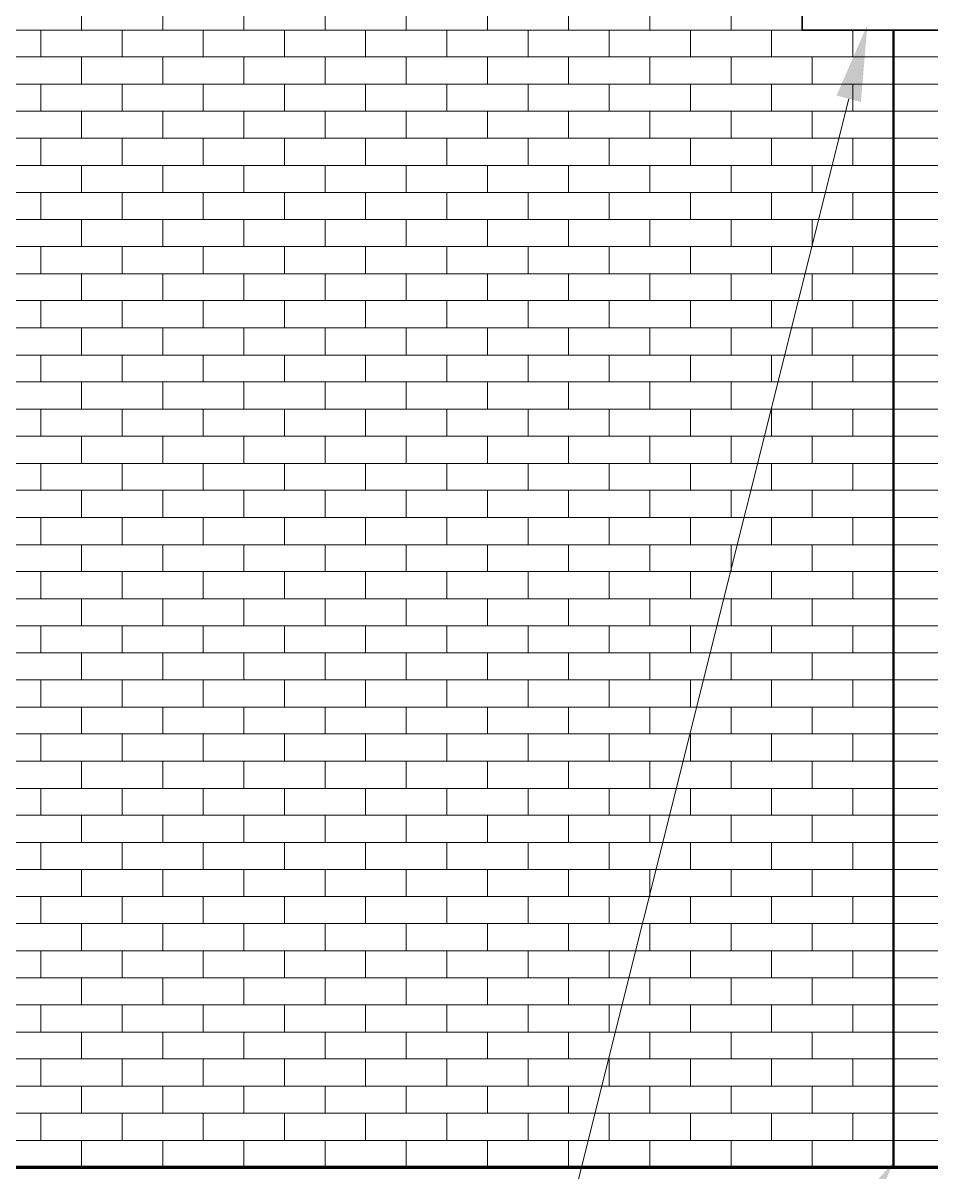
# Model space of a CAD drawing. Header units: inches. Extents: x 5 to 516, y -193 to 129.
# Drawn here: x 84.65 to 92.11, y -98.32 to -88.89 of the extents above; entities that cross this region are included whole.
import ezdxf

# ---------------------------------------------------------------- set-up
doc = ezdxf.new("R2010")
doc.units = ezdxf.units.IN
doc.header["$MEASUREMENT"] = 0
doc.layers.add('PDF4_Geometry', color=7, linetype='Continuous')
doc.layers.add('PDF4_Solid Fills', color=7, linetype='Continuous')

msp = doc.modelspace()

# ---------------------------------------------------------------- linework, layer by layer
at = {"layer": 'PDF4_Geometry', "lineweight": 35}
msp.add_lwpolyline([(91.0487589, -88.3463172), (91.0487589, -88.9496506), (92.548759, -88.9496506), (92.548759, -88.3463172)], close=True, dxfattribs=at)
at = {"layer": 'PDF4_Geometry', "lineweight": 15}
for points in [[(85.1320951, -88.9496497), (85.1320951, -88.7263161)], [(85.7987618, -88.9496497), (85.7987618, -88.7263161)], [(86.4654285, -88.9496497), (86.4654285, -88.7263161)], [(87.1320953, -88.9496497), (87.1320953, -88.7263161)], [(87.798762, -88.9496497), (87.798762, -88.7263161)], [(88.4654287, -88.9496497), (88.4654287, -88.7263161)], [(89.1320954, -88.9496497), (89.1320954, -88.7263161)], [(89.7987621, -88.9496497), (89.7987621, -88.7263161)], [(90.4654289, -88.9496497), (90.4654289, -88.7263161)], [(78.672093, -88.9496497), (91.0487589, -88.9496497)], [(84.7987617, -89.1696493), (84.7987617, -88.9496497)], [(85.4654285, -89.1696493), (85.4654285, -88.9496497)], [(86.1320952, -89.1696493), (86.1320952, -88.9496497)], [(86.7987619, -89.1696493), (86.7987619, -88.9496497)], [(87.4654286, -89.1696493), (87.4654286, -88.9496497)], [(88.1320953, -89.1696493), (88.1320953, -88.9496497)], [(88.7987621, -89.1696493), (88.7987621, -88.9496497)], [(89.4654288, -89.1696493), (89.4654288, -88.9496497)], [(90.1320955, -89.1696493), (90.1320955, -88.9496497)], [(90.7987622, -89.1696493), (90.7987622, -88.9496497)], [(91.4654256, -89.1696493), (91.4654256, -88.9496497)], [(78.672093, -89.1696493), (90.7987622, -89.1696493), (96.6354292, -89.1696493), (105.0054318, -89.1696493)], [(85.1320951, -89.3929828), (85.1320951, -89.1696493)], [(85.7987618, -89.3929828), (85.7987618, -89.1696493)], [(86.4654285, -89.3929828), (86.4654285, -89.1696493)], [(87.1320953, -89.3929828), (87.1320953, -89.1696493)], [(87.798762, -89.3929828), (87.798762, -89.1696493)], [(88.4654287, -89.3929828), (88.4654287, -89.1696493)], [(89.1320954, -89.3929828), (89.1320954, -89.1696493)], [(89.7987621, -89.3929828), (89.7987621, -89.1696493)], [(90.4654289, -89.3929828), (90.4654289, -89.1696493)], [(91.1320922, -89.3929828), (91.1320922, -89.1696493)], [(91.7987589, -89.3929828), (91.7987589, -89.1696493)], [(78.672093, -89.3929828), (90.7987622, -89.3929828), (96.6354292, -89.3929828), (105.0054318, -89.3929828)], [(84.7987617, -89.6163164), (84.7987617, -89.3929828)], [(85.4654285, -89.6163164), (85.4654285, -89.3929828)], [(86.1320952, -89.6163164), (86.1320952, -89.3929828)], [(86.7987619, -89.6163164), (86.7987619, -89.3929828)], [(87.4654286, -89.6163164), (87.4654286, -89.3929828)], [(88.1320953, -89.6163164), (88.1320953, -89.3929828)], [(88.7987621, -89.6163164), (88.7987621, -89.3929828)], [(89.4654288, -89.6163164), (89.4654288, -89.3929828)], [(90.1320955, -89.6163164), (90.1320955, -89.3929828)], [(90.7987622, -89.6163164), (90.7987622, -89.3929828)], [(91.4654256, -89.6163164), (91.4654256, -89.3929828)], [(91.4320868, -89.5129847), (88.9054199, -99.6063185), (88.2387532, -99.6063185)], [(78.672093, -89.6163164), (90.7987622, -89.6163164), (96.6354292, -89.6163164), (105.0054318, -89.6163164)], [(85.1320951, -89.836316), (85.1320951, -89.6163164)], [(85.7987618, -89.836316), (85.7987618, -89.6163164)], [(86.4654285, -89.836316), (86.4654285, -89.6163164)], [(87.1320953, -89.836316), (87.1320953, -89.6163164)], [(87.798762, -89.836316), (87.798762, -89.6163164)], [(88.4654287, -89.836316), (88.4654287, -89.6163164)], [(89.1320954, -89.836316), (89.1320954, -89.6163164)], [(89.7987621, -89.836316), (89.7987621, -89.6163164)], [(90.4654289, -89.836316), (90.4654289, -89.6163164)], [(91.1320922, -89.836316), (91.1320922, -89.6163164)], [(91.7987589, -89.836316), (91.7987589, -89.6163164)], [(78.672093, -89.836316), (90.7987622, -89.836316), (96.6354292, -89.836316), (105.0054318, -89.836316)], [(84.7987617, -90.0596496), (84.7987617, -89.836316)], [(85.4654285, -90.0596496), (85.4654285, -89.836316)], [(86.1320952, -90.0596496), (86.1320952, -89.836316)], [(86.7987619, -90.0596496), (86.7987619, -89.836316)], [(87.4654286, -90.0596496), (87.4654286, -89.836316)], [(88.1320953, -90.0596496), (88.1320953, -89.836316)], [(88.7987621, -90.0596496), (88.7987621, -89.836316)], [(89.4654288, -90.0596496), (89.4654288, -89.836316)], [(90.1320955, -90.0596496), (90.1320955, -89.836316)], [(90.7987622, -90.0596496), (90.7987622, -89.836316)], [(91.4654256, -90.0596496), (91.4654256, -89.836316)], [(78.672093, -90.0596496), (90.7987622, -90.0596496), (96.6354292, -90.0596496), (105.0054318, -90.0596496)], [(85.1320951, -90.2829831), (85.1320951, -90.0596496)], [(85.7987618, -90.2829831), (85.7987618, -90.0596496)], [(86.4654285, -90.2829831), (86.4654285, -90.0596496)], [(87.1320953, -90.2829831), (87.1320953, -90.0596496)], [(87.798762, -90.2829831), (87.798762, -90.0596496)], [(88.4654287, -90.2829831), (88.4654287, -90.0596496)], [(89.1320954, -90.2829831), (89.1320954, -90.0596496)], [(89.7987621, -90.2829831), (89.7987621, -90.0596496)], [(90.4654289, -90.2829831), (90.4654289, -90.0596496)], [(91.1320922, -90.2829831), (91.1320922, -90.0596496)], [(91.7987589, -90.2829831), (91.7987589, -90.0596496)], [(78.672093, -90.2829831), (90.7987622, -90.2829831), (96.6354292, -90.2829831), (105.0054318, -90.2829831)], [(84.7987617, -90.5029827), (84.7987617, -90.2829831)], [(85.4654285, -90.5029827), (85.4654285, -90.2829831)], [(86.1320952, -90.5029827), (86.1320952, -90.2829831)], [(86.7987619, -90.5029827), (86.7987619, -90.2829831)], [(87.4654286, -90.5029827), (87.4654286, -90.2829831)], [(88.1320953, -90.5029827), (88.1320953, -90.2829831)], [(88.7987621, -90.5029827), (88.7987621, -90.2829831)], [(89.4654288, -90.5029827), (89.4654288, -90.2829831)], [(90.1320955, -90.5029827), (90.1320955, -90.2829831)], [(90.7987622, -90.5029827), (90.7987622, -90.2829831)], [(91.4654256, -90.5029827), (91.4654256, -90.2829831)], [(78.672093, -90.5029827), (90.7987622, -90.5029827), (96.6354292, -90.5029827), (105.0054318, -90.5029827)], [(85.1320951, -90.7263163), (85.1320951, -90.5029827)], [(85.7987618, -90.7263163), (85.7987618, -90.5029827)], [(86.4654285, -90.7263163), (86.4654285, -90.5029827)], [(87.1320953, -90.7263163), (87.1320953, -90.5029827)], [(87.798762, -90.7263163), (87.798762, -90.5029827)], [(88.4654287, -90.7263163), (88.4654287, -90.5029827)], [(89.1320954, -90.7263163), (89.1320954, -90.5029827)], [(89.7987621, -90.7263163), (89.7987621, -90.5029827)], [(90.4654289, -90.7263163), (90.4654289, -90.5029827)], [(91.1320922, -90.7263163), (91.1320922, -90.5029827)], [(91.7987589, -90.7263163), (91.7987589, -90.5029827)], [(78.672093, -90.7263163), (90.7987622, -90.7263163), (96.6354292, -90.7263163), (105.0054318, -90.7263163)], [(84.7987617, -90.9496498), (84.7987617, -90.7263163)], [(85.4654285, -90.9496498), (85.4654285, -90.7263163)], [(86.1320952, -90.9496498), (86.1320952, -90.7263163)], [(86.7987619, -90.9496498), (86.7987619, -90.7263163)], [(87.4654286, -90.9496498), (87.4654286, -90.7263163)], [(88.1320953, -90.9496498), (88.1320953, -90.7263163)], [(88.7987621, -90.9496498), (88.7987621, -90.7263163)], [(89.4654288, -90.9496498), (89.4654288, -90.7263163)], [(90.1320955, -90.9496498), (90.1320955, -90.7263163)], [(90.7987622, -90.9496498), (90.7987622, -90.7263163)], [(91.4654256, -90.9496498), (91.4654256, -90.7263163)], [(78.672093, -90.9496498), (90.7987622, -90.9496498), (96.6354292, -90.9496498), (105.0054318, -90.9496498)], [(85.1320951, -91.1696494), (85.1320951, -90.9496498)], [(85.7987618, -91.1696494), (85.7987618, -90.9496498)], [(86.4654285, -91.1696494), (86.4654285, -90.9496498)], [(87.1320953, -91.1696494), (87.1320953, -90.9496498)], [(87.798762, -91.1696494), (87.798762, -90.9496498)], [(88.4654287, -91.1696494), (88.4654287, -90.9496498)], [(89.1320954, -91.1696494), (89.1320954, -90.9496498)], [(89.7987621, -91.1696494), (89.7987621, -90.9496498)], [(90.4654289, -91.1696494), (90.4654289, -90.9496498)], [(91.1320922, -91.1696494), (91.1320922, -90.9496498)], [(91.7987589, -91.1696494), (91.7987589, -90.9496498)], [(78.672093, -91.1696494), (90.7987622, -91.1696494), (96.6354292, -91.1696494), (105.0054318, -91.1696494)], [(84.7987617, -91.392983), (84.7987617, -91.1696494)], [(85.4654285, -91.392983), (85.4654285, -91.1696494)], [(86.1320952, -91.392983), (86.1320952, -91.1696494)], [(86.7987619, -91.392983), (86.7987619, -91.1696494)], [(87.4654286, -91.392983), (87.4654286, -91.1696494)], [(88.1320953, -91.392983), (88.1320953, -91.1696494)], [(88.7987621, -91.392983), (88.7987621, -91.1696494)], [(89.4654288, -91.392983), (89.4654288, -91.1696494)], [(90.1320955, -91.392983), (90.1320955, -91.1696494)], [(90.7987622, -91.392983), (90.7987622, -91.1696494)], [(91.4654256, -91.392983), (91.4654256, -91.1696494)], [(78.672093, -91.392983), (90.7987622, -91.392983), (96.6354292, -91.392983), (105.0054318, -91.392983)], [(85.1320951, -91.6163166), (85.1320951, -91.392983)], [(85.7987618, -91.6163166), (85.7987618, -91.392983)], [(86.4654285, -91.6163166), (86.4654285, -91.392983)], [(87.1320953, -91.6163166), (87.1320953, -91.392983)], [(87.798762, -91.6163166), (87.798762, -91.392983)], [(88.4654287, -91.6163166), (88.4654287, -91.392983)], [(89.1320954, -91.6163166), (89.1320954, -91.392983)], [(89.7987621, -91.6163166), (89.7987621, -91.392983)], [(90.4654289, -91.6163166), (90.4654289, -91.392983)], [(91.1320922, -91.6163166), (91.1320922, -91.392983)], [(91.7987589, -91.6163166), (91.7987589, -91.392983)], [(78.672093, -91.6163166), (90.7987622, -91.6163166), (96.6354292, -91.6163166), (105.0054318, -91.6163166)], [(84.7987617, -91.8363161), (84.7987617, -91.6163166)], [(85.4654285, -91.8363161), (85.4654285, -91.6163166)], [(86.1320952, -91.8363161), (86.1320952, -91.6163166)], [(86.7987619, -91.8363161), (86.7987619, -91.6163166)], [(87.4654286, -91.8363161), (87.4654286, -91.6163166)], [(88.1320953, -91.8363161), (88.1320953, -91.6163166)], [(88.7987621, -91.8363161), (88.7987621, -91.6163166)], [(89.4654288, -91.8363161), (89.4654288, -91.6163166)], [(90.1320955, -91.8363161), (90.1320955, -91.6163166)], [(90.7987622, -91.8363161), (90.7987622, -91.6163166)], [(91.4654256, -91.8363161), (91.4654256, -91.6163166)], [(78.672093, -91.8363161), (90.7987622, -91.8363161), (96.6354292, -91.8363161), (105.0054318, -91.8363161)], [(85.1320951, -92.0596497), (85.1320951, -91.8363161)], [(85.7987618, -92.0596497), (85.7987618, -91.8363161)], [(86.4654285, -92.0596497), (86.4654285, -91.8363161)], [(87.1320953, -92.0596497), (87.1320953, -91.8363161)], [(87.798762, -92.0596497), (87.798762, -91.8363161)], [(88.4654287, -92.0596497), (88.4654287, -91.8363161)], [(89.1320954, -92.0596497), (89.1320954, -91.8363161)], [(89.7987621, -92.0596497), (89.7987621, -91.8363161)], [(90.4654289, -92.0596497), (90.4654289, -91.8363161)], [(91.1320922, -92.0596497), (91.1320922, -91.8363161)], [(91.7987589, -92.0596497), (91.7987589, -91.8363161)], [(78.672093, -92.0596497), (90.7987622, -92.0596497), (96.6354292, -92.0596497), (105.0054318, -92.0596497)], [(84.7987617, -92.2829833), (84.7987617, -92.0596497)], [(85.4654285, -92.2829833), (85.4654285, -92.0596497)], [(86.1320952, -92.2829833), (86.1320952, -92.0596497)], [(86.7987619, -92.2829833), (86.7987619, -92.0596497)], [(87.4654286, -92.2829833), (87.4654286, -92.0596497)], [(88.1320953, -92.2829833), (88.1320953, -92.0596497)], [(88.7987621, -92.2829833), (88.7987621, -92.0596497)], [(89.4654288, -92.2829833), (89.4654288, -92.0596497)], [(90.1320955, -92.2829833), (90.1320955, -92.0596497)], [(90.7987622, -92.2829833), (90.7987622, -92.0596497)], [(91.4654256, -92.2829833), (91.4654256, -92.0596497)], [(78.672093, -92.2829833), (90.7987622, -92.2829833), (96.6354292, -92.2829833), (105.0054318, -92.2829833)], [(85.1320951, -92.506316), (85.1320951, -92.2829833)], [(85.7987618, -92.506316), (85.7987618, -92.2829833)], [(86.4654285, -92.506316), (86.4654285, -92.2829833)], [(87.1320953, -92.506316), (87.1320953, -92.2829833)], [(87.798762, -92.506316), (87.798762, -92.2829833)], [(88.4654287, -92.506316), (88.4654287, -92.2829833)], [(89.1320954, -92.506316), (89.1320954, -92.2829833)], [(89.7987621, -92.506316), (89.7987621, -92.2829833)], [(90.4654289, -92.506316), (90.4654289, -92.2829833)], [(91.1320922, -92.506316), (91.1320922, -92.2829833)], [(91.7987589, -92.506316), (91.7987589, -92.2829833)], [(78.672093, -92.506316), (90.7987622, -92.506316), (96.6354292, -92.506316), (105.0054318, -92.506316)], [(84.7987617, -92.7263164), (84.7987617, -92.506316)], [(85.4654285, -92.7263164), (85.4654285, -92.506316)], [(86.1320952, -92.7263164), (86.1320952, -92.506316)], [(86.7987619, -92.7263164), (86.7987619, -92.506316)], [(87.4654286, -92.7263164), (87.4654286, -92.506316)], [(88.1320953, -92.7263164), (88.1320953, -92.506316)], [(88.7987621, -92.7263164), (88.7987621, -92.506316)], [(89.4654288, -92.7263164), (89.4654288, -92.506316)], [(90.1320955, -92.7263164), (90.1320955, -92.506316)], [(90.7987622, -92.7263164), (90.7987622, -92.506316)], [(91.4654256, -92.7263164), (91.4654256, -92.506316)], [(78.672093, -92.7263164), (90.7987622, -92.7263164), (96.6354292, -92.7263164), (105.0054318, -92.7263164)], [(85.1320951, -92.94965), (85.1320951, -92.7263164)], [(85.7987618, -92.94965), (85.7987618, -92.7263164)], [(86.4654285, -92.94965), (86.4654285, -92.7263164)], [(87.1320953, -92.94965), (87.1320953, -92.7263164)], [(87.798762, -92.94965), (87.798762, -92.7263164)], [(88.4654287, -92.94965), (88.4654287, -92.7263164)], [(89.1320954, -92.94965), (89.1320954, -92.7263164)], [(89.7987621, -92.94965), (89.7987621, -92.7263164)], [(90.4654289, -92.94965), (90.4654289, -92.7263164)], [(91.1320922, -92.94965), (91.1320922, -92.7263164)], [(91.7987589, -92.94965), (91.7987589, -92.7263164)], [(78.672093, -92.94965), (90.7987622, -92.94965), (96.6354292, -92.94965), (105.0054318, -92.94965)], [(84.7987617, -93.1729827), (84.7987617, -92.94965)], [(85.4654285, -93.1729827), (85.4654285, -92.94965)], [(86.1320952, -93.1729827), (86.1320952, -92.94965)], [(86.7987619, -93.1729827), (86.7987619, -92.94965)], [(87.4654286, -93.1729827), (87.4654286, -92.94965)], [(88.1320953, -93.1729827), (88.1320953, -92.94965)], [(88.7987621, -93.1729827), (88.7987621, -92.94965)], [(89.4654288, -93.1729827), (89.4654288, -92.94965)], [(90.1320955, -93.1729827), (90.1320955, -92.94965)], [(90.7987622, -93.1729827), (90.7987622, -92.94965)], [(91.4654256, -93.1729827), (91.4654256, -92.94965)], [(78.672093, -93.1729827), (90.7987622, -93.1729827), (96.6354292, -93.1729827), (103.9020992, -93.1729827)], [(85.1320951, -93.3929832), (85.1320951, -93.1729827)], [(85.7987618, -93.3929832), (85.7987618, -93.1729827)], [(86.4654285, -93.3929832), (86.4654285, -93.1729827)], [(87.1320953, -93.3929832), (87.1320953, -93.1729827)], [(87.798762, -93.3929832), (87.798762, -93.1729827)], [(88.4654287, -93.3929832), (88.4654287, -93.1729827)], [(89.1320954, -93.3929832), (89.1320954, -93.1729827)], [(89.7987621, -93.3929832), (89.7987621, -93.1729827)], [(90.4654289, -93.3929832), (90.4654289, -93.1729827)], [(91.1320922, -93.3929832), (91.1320922, -93.1729827)], [(91.7987589, -93.3929832), (91.7987589, -93.1729827)], [(78.672093, -93.3929832), (90.7987622, -93.3929832), (96.6354292, -93.3929832), (103.9020992, -93.3929832)], [(84.7987617, -93.6163167), (84.7987617, -93.3929832)], [(85.4654285, -93.6163167), (85.4654285, -93.3929832)], [(86.1320952, -93.6163167), (86.1320952, -93.3929832)], [(86.7987619, -93.6163167), (86.7987619, -93.3929832)], [(87.4654286, -93.6163167), (87.4654286, -93.3929832)], [(88.1320953, -93.6163167), (88.1320953, -93.3929832)], [(88.7987621, -93.6163167), (88.7987621, -93.3929832)], [(89.4654288, -93.6163167), (89.4654288, -93.3929832)], [(90.1320955, -93.6163167), (90.1320955, -93.3929832)], [(90.7987622, -93.6163167), (90.7987622, -93.3929832)], [(91.4654256, -93.6163167), (91.4654256, -93.3929832)], [(78.672093, -93.6163167), (90.7987622, -93.6163167), (96.6354292, -93.6163167), (103.9020992, -93.6163167)], [(85.1320951, -93.8396495), (85.1320951, -93.6163167)], [(85.7987618, -93.8396495), (85.7987618, -93.6163167)], [(86.4654285, -93.8396495), (86.4654285, -93.6163167)], [(87.1320953, -93.8396495), (87.1320953, -93.6163167)], [(87.798762, -93.8396495), (87.798762, -93.6163167)], [(88.4654287, -93.8396495), (88.4654287, -93.6163167)], [(89.1320954, -93.8396495), (89.1320954, -93.6163167)], [(89.7987621, -93.8396495), (89.7987621, -93.6163167)], [(90.4654289, -93.8396495), (90.4654289, -93.6163167)], [(91.1320922, -93.8396495), (91.1320922, -93.6163167)], [(91.7987589, -93.8396495), (91.7987589, -93.6163167)], [(78.672093, -93.8396495), (90.7987622, -93.8396495), (96.6354292, -93.8396495), (103.9020992, -93.8396495)], [(84.7987617, -94.0596499), (84.7987617, -93.8396495)], [(85.4654285, -94.0596499), (85.4654285, -93.8396495)], [(86.1320952, -94.0596499), (86.1320952, -93.8396495)], [(86.7987619, -94.0596499), (86.7987619, -93.8396495)], [(87.4654286, -94.0596499), (87.4654286, -93.8396495)], [(88.1320953, -94.0596499), (88.1320953, -93.8396495)], [(88.7987621, -94.0596499), (88.7987621, -93.8396495)], [(89.4654288, -94.0596499), (89.4654288, -93.8396495)], [(90.1320955, -94.0596499), (90.1320955, -93.8396495)], [(90.7987622, -94.0596499), (90.7987622, -93.8396495)], [(91.4654256, -94.0596499), (91.4654256, -93.8396495)], [(78.672093, -94.0596499), (90.7987622, -94.0596499), (96.6354292, -94.0596499), (103.9020992, -94.0596499)], [(85.1320951, -94.2829826), (85.1320951, -94.0596499)], [(85.7987618, -94.2829826), (85.7987618, -94.0596499)], [(86.4654285, -94.2829826), (86.4654285, -94.0596499)], [(87.1320953, -94.2829826), (87.1320953, -94.0596499)], [(87.798762, -94.2829826), (87.798762, -94.0596499)], [(88.4654287, -94.2829826), (88.4654287, -94.0596499)], [(89.1320954, -94.2829826), (89.1320954, -94.0596499)], [(89.7987621, -94.2829826), (89.7987621, -94.0596499)], [(90.4654289, -94.2829826), (90.4654289, -94.0596499)], [(91.1320922, -94.2829826), (91.1320922, -94.0596499)], [(91.7987589, -94.2829826), (91.7987589, -94.0596499)], [(78.672093, -94.2829826), (90.7987622, -94.2829826), (96.6354292, -94.2829826), (103.9020992, -94.2829826)], [(84.7987617, -94.5063171), (84.7987617, -94.2829826)], [(85.4654285, -94.5063171), (85.4654285, -94.2829826)], [(86.1320952, -94.5063171), (86.1320952, -94.2829826)], [(86.7987619, -94.5063171), (86.7987619, -94.2829826)], [(87.4654286, -94.5063171), (87.4654286, -94.2829826)], [(88.1320953, -94.5063171), (88.1320953, -94.2829826)], [(88.7987621, -94.5063171), (88.7987621, -94.2829826)], [(89.4654288, -94.5063171), (89.4654288, -94.2829826)], [(90.1320955, -94.5063171), (90.1320955, -94.2829826)], [(90.7987622, -94.5063171), (90.7987622, -94.2829826)], [(91.4654256, -94.5063171), (91.4654256, -94.2829826)], [(78.672093, -94.5063171), (90.7987622, -94.5063171), (96.6354292, -94.5063171), (103.9020992, -94.5063171)], [(85.1320951, -94.7263166), (85.1320951, -94.5063171)], [(85.7987618, -94.7263166), (85.7987618, -94.5063171)], [(86.4654285, -94.7263166), (86.4654285, -94.5063171)], [(87.1320953, -94.7263166), (87.1320953, -94.5063171)], [(87.798762, -94.7263166), (87.798762, -94.5063171)], [(88.4654287, -94.7263166), (88.4654287, -94.5063171)], [(89.1320954, -94.7263166), (89.1320954, -94.5063171)], [(89.7987621, -94.7263166), (89.7987621, -94.5063171)], [(90.4654289, -94.7263166), (90.4654289, -94.5063171)], [(91.1320922, -94.7263166), (91.1320922, -94.5063171)], [(91.7987589, -94.7263166), (91.7987589, -94.5063171)], [(78.672093, -94.7263166), (90.7987622, -94.7263166), (96.6354292, -94.7263166), (105.0054318, -94.7263166)], [(84.7987617, -94.9496493), (84.7987617, -94.7263166)], [(85.4654285, -94.9496493), (85.4654285, -94.7263166)], [(86.1320952, -94.9496493), (86.1320952, -94.7263166)], [(86.7987619, -94.9496493), (86.7987619, -94.7263166)], [(87.4654286, -94.9496493), (87.4654286, -94.7263166)], [(88.1320953, -94.9496493), (88.1320953, -94.7263166)], [(88.7987621, -94.9496493), (88.7987621, -94.7263166)], [(89.4654288, -94.9496493), (89.4654288, -94.7263166)], [(90.1320955, -94.9496493), (90.1320955, -94.7263166)], [(90.7987622, -94.9496493), (90.7987622, -94.7263166)], [(91.4654256, -94.9496493), (91.4654256, -94.7263166)], [(78.672093, -94.9496493), (90.7987622, -94.9496493), (96.6354292, -94.9496493), (105.0054318, -94.9496493)], [(85.1320951, -95.1729838), (85.1320951, -94.9496493)], [(85.7987618, -95.1729838), (85.7987618, -94.9496493)], [(86.4654285, -95.1729838), (86.4654285, -94.9496493)], [(87.1320953, -95.1729838), (87.1320953, -94.9496493)], [(87.798762, -95.1729838), (87.798762, -94.9496493)], [(88.4654287, -95.1729838), (88.4654287, -94.9496493)], [(89.1320954, -95.1729838), (89.1320954, -94.9496493)], [(89.7987621, -95.1729838), (89.7987621, -94.9496493)], [(90.4654289, -95.1729838), (90.4654289, -94.9496493)], [(91.1320922, -95.1729838), (91.1320922, -94.9496493)], [(91.7987589, -95.1729838), (91.7987589, -94.9496493)], [(78.672093, -95.1729838), (90.7987622, -95.1729838), (96.6354292, -95.1729838), (105.0054318, -95.1729838)], [(84.7987617, -95.3929833), (84.7987617, -95.1729838)], [(85.4654285, -95.3929833), (85.4654285, -95.1729838)], [(86.1320952, -95.3929833), (86.1320952, -95.1729838)], [(86.7987619, -95.3929833), (86.7987619, -95.1729838)], [(87.4654286, -95.3929833), (87.4654286, -95.1729838)], [(88.1320953, -95.3929833), (88.1320953, -95.1729838)], [(88.7987621, -95.3929833), (88.7987621, -95.1729838)], [(89.4654288, -95.3929833), (89.4654288, -95.1729838)], [(90.1320955, -95.3929833), (90.1320955, -95.1729838)], [(90.7987622, -95.3929833), (90.7987622, -95.1729838)], [(91.4654256, -95.3929833), (91.4654256, -95.1729838)], [(78.672093, -95.3929833), (90.7987622, -95.3929833), (96.6354292, -95.3929833), (105.0054318, -95.3929833)], [(85.1320951, -95.6163161), (85.1320951, -95.3929833)], [(85.7987618, -95.6163161), (85.7987618, -95.3929833)], [(86.4654285, -95.6163161), (86.4654285, -95.3929833)], [(87.1320953, -95.6163161), (87.1320953, -95.3929833)], [(87.798762, -95.6163161), (87.798762, -95.3929833)], [(88.4654287, -95.6163161), (88.4654287, -95.3929833)], [(89.1320954, -95.6163161), (89.1320954, -95.3929833)], [(89.7987621, -95.6163161), (89.7987621, -95.3929833)], [(90.4654289, -95.6163161), (90.4654289, -95.3929833)], [(91.1320922, -95.6163161), (91.1320922, -95.3929833)], [(91.7987589, -95.6163161), (91.7987589, -95.3929833)], [(78.672093, -95.6163161), (90.7987622, -95.6163161), (96.6354292, -95.6163161), (105.0054318, -95.6163161)], [(84.7987617, -95.8396505), (84.7987617, -95.6163161)], [(85.4654285, -95.8396505), (85.4654285, -95.6163161)], [(86.1320952, -95.8396505), (86.1320952, -95.6163161)], [(86.7987619, -95.8396505), (86.7987619, -95.6163161)], [(87.4654286, -95.8396505), (87.4654286, -95.6163161)], [(88.1320953, -95.8396505), (88.1320953, -95.6163161)], [(88.7987621, -95.8396505), (88.7987621, -95.6163161)], [(89.4654288, -95.8396505), (89.4654288, -95.6163161)], [(90.1320955, -95.8396505), (90.1320955, -95.6163161)], [(90.7987622, -95.8396505), (90.7987622, -95.6163161)], [(91.4654256, -95.8396505), (91.4654256, -95.6163161)], [(78.672093, -95.8396505), (90.7987622, -95.8396505), (96.6354292, -95.8396505), (105.0054318, -95.8396505)], [(85.1320951, -96.05965), (85.1320951, -95.8396505)], [(85.7987618, -96.05965), (85.7987618, -95.8396505)], [(86.4654285, -96.05965), (86.4654285, -95.8396505)], [(87.1320953, -96.05965), (87.1320953, -95.8396505)], [(87.798762, -96.05965), (87.798762, -95.8396505)], [(88.4654287, -96.05965), (88.4654287, -95.8396505)], [(89.1320954, -96.05965), (89.1320954, -95.8396505)], [(89.7987621, -96.05965), (89.7987621, -95.8396505)], [(90.4654289, -96.05965), (90.4654289, -95.8396505)], [(91.1320922, -96.05965), (91.1320922, -95.8396505)], [(91.7987589, -96.05965), (91.7987589, -95.8396505)], [(78.672093, -96.05965), (90.7987622, -96.05965), (96.6354292, -96.05965), (105.0054318, -96.05965)], [(84.7987617, -96.2829828), (84.7987617, -96.05965)], [(85.4654285, -96.2829828), (85.4654285, -96.05965)], [(86.1320952, -96.2829828), (86.1320952, -96.05965)], [(86.7987619, -96.2829828), (86.7987619, -96.05965)], [(87.4654286, -96.2829828), (87.4654286, -96.05965)], [(88.1320953, -96.2829828), (88.1320953, -96.05965)], [(88.7987621, -96.2829828), (88.7987621, -96.05965)], [(89.4654288, -96.2829828), (89.4654288, -96.05965)], [(90.1320955, -96.2829828), (90.1320955, -96.05965)], [(90.7987622, -96.2829828), (90.7987622, -96.05965)], [(91.4654256, -96.2829828), (91.4654256, -96.05965)], [(78.672093, -96.2829828), (90.7987622, -96.2829828), (96.6354292, -96.2829828), (105.0054318, -96.2829828)], [(85.1320951, -96.5063172), (85.1320951, -96.2829828)], [(85.7987618, -96.5063172), (85.7987618, -96.2829828)], [(86.4654285, -96.5063172), (86.4654285, -96.2829828)], [(87.1320953, -96.5063172), (87.1320953, -96.2829828)], [(87.798762, -96.5063172), (87.798762, -96.2829828)], [(88.4654287, -96.5063172), (88.4654287, -96.2829828)], [(89.1320954, -96.5063172), (89.1320954, -96.2829828)], [(89.7987621, -96.5063172), (89.7987621, -96.2829828)], [(90.4654289, -96.5063172), (90.4654289, -96.2829828)], [(91.1320922, -96.5063172), (91.1320922, -96.2829828)], [(91.7987589, -96.5063172), (91.7987589, -96.2829828)], [(78.672093, -96.5063172), (90.7987622, -96.5063172), (96.6354292, -96.5063172), (105.0054318, -96.5063172)], [(84.7987617, -96.7263168), (84.7987617, -96.5063172)], [(85.4654285, -96.7263168), (85.4654285, -96.5063172)], [(86.1320952, -96.7263168), (86.1320952, -96.5063172)], [(86.7987619, -96.7263168), (86.7987619, -96.5063172)], [(87.4654286, -96.7263168), (87.4654286, -96.5063172)], [(88.1320953, -96.7263168), (88.1320953, -96.5063172)], [(88.7987621, -96.7263168), (88.7987621, -96.5063172)], [(89.4654288, -96.7263168), (89.4654288, -96.5063172)], [(90.1320955, -96.7263168), (90.1320955, -96.5063172)], [(90.7987622, -96.7263168), (90.7987622, -96.5063172)], [(91.4654256, -96.7263168), (91.4654256, -96.5063172)], [(78.672093, -96.7263168), (90.7987622, -96.7263168), (96.6354292, -96.7263168), (105.0054318, -96.7263168)], [(85.1320951, -96.9496495), (85.1320951, -96.7263168)], [(85.7987618, -96.9496495), (85.7987618, -96.7263168)], [(86.4654285, -96.9496495), (86.4654285, -96.7263168)], [(87.1320953, -96.9496495), (87.1320953, -96.7263168)], [(87.798762, -96.9496495), (87.798762, -96.7263168)], [(88.4654287, -96.9496495), (88.4654287, -96.7263168)], [(89.1320954, -96.9496495), (89.1320954, -96.7263168)], [(89.7987621, -96.9496495), (89.7987621, -96.7263168)], [(90.4654289, -96.9496495), (90.4654289, -96.7263168)], [(91.1320922, -96.9496495), (91.1320922, -96.7263168)], [(91.7987589, -96.9496495), (91.7987589, -96.7263168)], [(78.672093, -96.9496495), (90.7987622, -96.9496495), (96.6354292, -96.9496495), (105.0054318, -96.9496495)], [(84.7987617, -97.172984), (84.7987617, -96.9496495)], [(85.4654285, -97.172984), (85.4654285, -96.9496495)], [(86.1320952, -97.172984), (86.1320952, -96.9496495)], [(86.7987619, -97.172984), (86.7987619, -96.9496495)], [(87.4654286, -97.172984), (87.4654286, -96.9496495)], [(88.1320953, -97.172984), (88.1320953, -96.9496495)], [(88.7987621, -97.172984), (88.7987621, -96.9496495)], [(89.4654288, -97.172984), (89.4654288, -96.9496495)], [(90.1320955, -97.172984), (90.1320955, -96.9496495)], [(90.7987622, -97.172984), (90.7987622, -96.9496495)], [(91.4654256, -97.172984), (91.4654256, -96.9496495)], [(80.8987608, -97.172984), (90.7987622, -97.172984), (96.6354292, -97.172984), (105.0054318, -97.172984)], [(85.1320951, -97.3929835), (85.1320951, -97.172984)], [(85.7987618, -97.3929835), (85.7987618, -97.172984)], [(86.4654285, -97.3929835), (86.4654285, -97.172984)], [(87.1320953, -97.3929835), (87.1320953, -97.172984)], [(87.798762, -97.3929835), (87.798762, -97.172984)], [(88.4654287, -97.3929835), (88.4654287, -97.172984)], [(89.1320954, -97.3929835), (89.1320954, -97.172984)], [(89.7987621, -97.3929835), (89.7987621, -97.172984)], [(90.4654289, -97.3929835), (90.4654289, -97.172984)], [(91.1320922, -97.3929835), (91.1320922, -97.172984)], [(91.7987589, -97.3929835), (91.7987589, -97.172984)], [(80.902094, -97.3929835), (90.7987622, -97.3929835), (96.6354292, -97.3929835), (105.0054318, -97.3929835)], [(84.7987617, -97.6163162), (84.7987617, -97.3929835)], [(85.4654285, -97.6163162), (85.4654285, -97.3929835)], [(86.1320952, -97.6163162), (86.1320952, -97.3929835)], [(86.7987619, -97.6163162), (86.7987619, -97.3929835)], [(87.4654286, -97.6163162), (87.4654286, -97.3929835)], [(88.1320953, -97.6163162), (88.1320953, -97.3929835)], [(88.7987621, -97.6163162), (88.7987621, -97.3929835)], [(89.4654288, -97.6163162), (89.4654288, -97.3929835)], [(90.1320955, -97.6163162), (90.1320955, -97.3929835)], [(90.7987622, -97.6163162), (90.7987622, -97.3929835)], [(91.4654256, -97.6163162), (91.4654256, -97.3929835)], [(78.672093, -97.6163162), (90.7987622, -97.6163162), (96.6354292, -97.6163162), (105.0054318, -97.6163162)], [(85.1320951, -97.8396507), (85.1320951, -97.6163162)], [(85.7987618, -97.8396507), (85.7987618, -97.6163162)], [(86.4654285, -97.8396507), (86.4654285, -97.6163162)], [(87.1320953, -97.8396507), (87.1320953, -97.6163162)], [(87.798762, -97.8396507), (87.798762, -97.6163162)], [(88.4654287, -97.8396507), (88.4654287, -97.6163162)], [(89.1320954, -97.8396507), (89.1320954, -97.6163162)], [(89.7987621, -97.8396507), (89.7987621, -97.6163162)], [(90.4654289, -97.8396507), (90.4654289, -97.6163162)], [(91.1320922, -97.8396507), (91.1320922, -97.6163162)], [(91.7987589, -97.8396507), (91.7987589, -97.6163162)], [(78.672093, -97.8396507), (90.7987622, -97.8396507), (96.6354292, -97.8396507), (105.0054318, -97.8396507)], [(84.7987617, -98.0629834), (84.7987617, -97.8396507)], [(85.4654285, -98.0629834), (85.4654285, -97.8396507)], [(86.1320952, -98.0629834), (86.1320952, -97.8396507)], [(86.7987619, -98.0629834), (86.7987619, -97.8396507)], [(87.4654286, -98.0629834), (87.4654286, -97.8396507)], [(88.1320953, -98.0629834), (88.1320953, -97.8396507)], [(88.7987621, -98.0629834), (88.7987621, -97.8396507)], [(89.4654288, -98.0629834), (89.4654288, -97.8396507)], [(90.1320955, -98.0629834), (90.1320955, -97.8396507)], [(90.7987622, -98.0629834), (90.7987622, -97.8396507)], [(91.4654256, -98.0629834), (91.4654256, -97.8396507)], [(78.672093, -98.0629834), (90.7987622, -98.0629834), (96.6354292, -98.0629834), (105.0054318, -98.0629834)], [(85.1320951, -98.2829829), (85.1320951, -98.0629834)], [(85.7987618, -98.2829829), (85.7987618, -98.0629834)], [(86.4654285, -98.2829829), (86.4654285, -98.0629834)], [(87.1320953, -98.2829829), (87.1320953, -98.0629834)], [(87.798762, -98.2829829), (87.798762, -98.0629834)], [(88.4654287, -98.2829829), (88.4654287, -98.0629834)], [(89.1320954, -98.2829829), (89.1320954, -98.0629834)], [(89.7987621, -98.2829829), (89.7987621, -98.0629834)], [(90.4654289, -98.2829829), (90.4654289, -98.0629834)], [(91.1320922, -98.2829829), (91.1320922, -98.0629834)], [(91.7987589, -98.2829829), (91.7987589, -98.0629834)], [(84.7987617, -98.2829829), (84.7987617, -98.2796497)], [(85.4654285, -98.2829829), (85.4654285, -98.2796497)], [(86.7987619, -98.2829829), (86.7987619, -98.2796497)], [(87.4654286, -98.2829829), (87.4654286, -98.2796497)], [(88.1320953, -98.2829829), (88.1320953, -98.2796497)], [(89.4654288, -98.2829829), (89.4654288, -98.2796497)], [(90.1320955, -98.2829829), (90.1320955, -98.2796497)]]:
    msp.add_lwpolyline(points, dxfattribs=at)
at = {"layer": 'PDF4_Geometry', "lineweight": 50}
msp.add_lwpolyline([(91.7987589, -98.2829846), (91.7987589, -88.9496506)], dxfattribs=at)
at = {"layer": 'PDF4_Geometry', "lineweight": 80}
msp.add_lwpolyline([(135.9387585, -98.2829846), (23.8387468, -98.2829846)], dxfattribs=at)
at = {"layer": 'PDF4_Solid Fills', "lineweight": 15, "transparency": 33554559}
for points in [[(91.3320909, -89.4863158), (91.5854242, -88.9063157), (91.5320909, -89.5396491)], [(91.5554185, -98.8263162), (91.7987519, -98.2396495), (91.3787518, -98.7163162)]]:
    msp.add_solid(points, dxfattribs=at)

doc.saveas('drawing.dxf')
